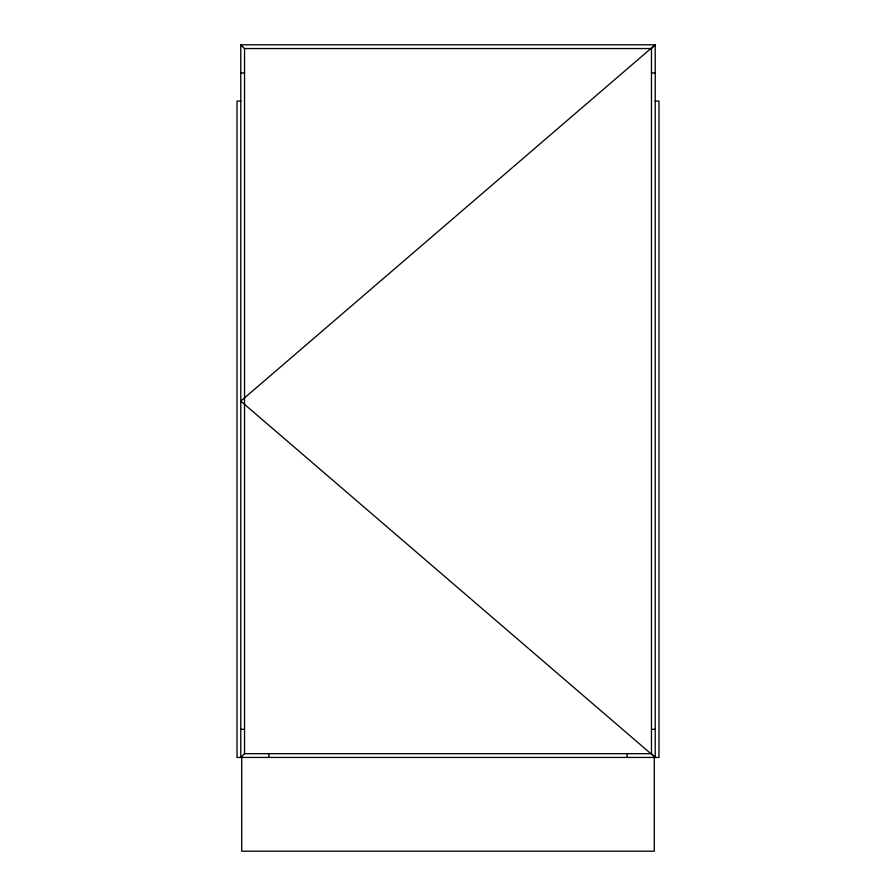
<?xml version="1.0" encoding="UTF-8"?>
<svg xmlns="http://www.w3.org/2000/svg" width="896" height="896" viewBox="0 0 896 896"><rect width="100%" height="100%" fill="white"/><g stroke="black" fill="none" stroke-linecap="round" stroke-linejoin="round"><path stroke-width="1.34" d="M655.222 757.434L240.778 401.117L655.222 44.8L655.222 757.434L651.47 753.682L651.47 48.552L655.222 44.8L240.778 44.8L240.778 757.434L244.53 753.682L244.53 48.552L240.778 44.8M244.53 48.552L651.47 48.552M240.778 72.934L244.53 72.934M651.47 72.934L655.222 72.934M240.923 101.058L237.026 101.058L237.026 757.434L658.974 757.434L658.974 101.058L655.077 101.058M240.778 729.299L244.53 729.299M651.47 729.299L655.222 729.299M244.53 753.682L651.47 753.682M654.293 757.434L654.293 851.2L241.707 851.2L241.707 757.434M627.099 753.682L627.099 757.434M268.901 753.682L268.901 757.434"/></g></svg>
